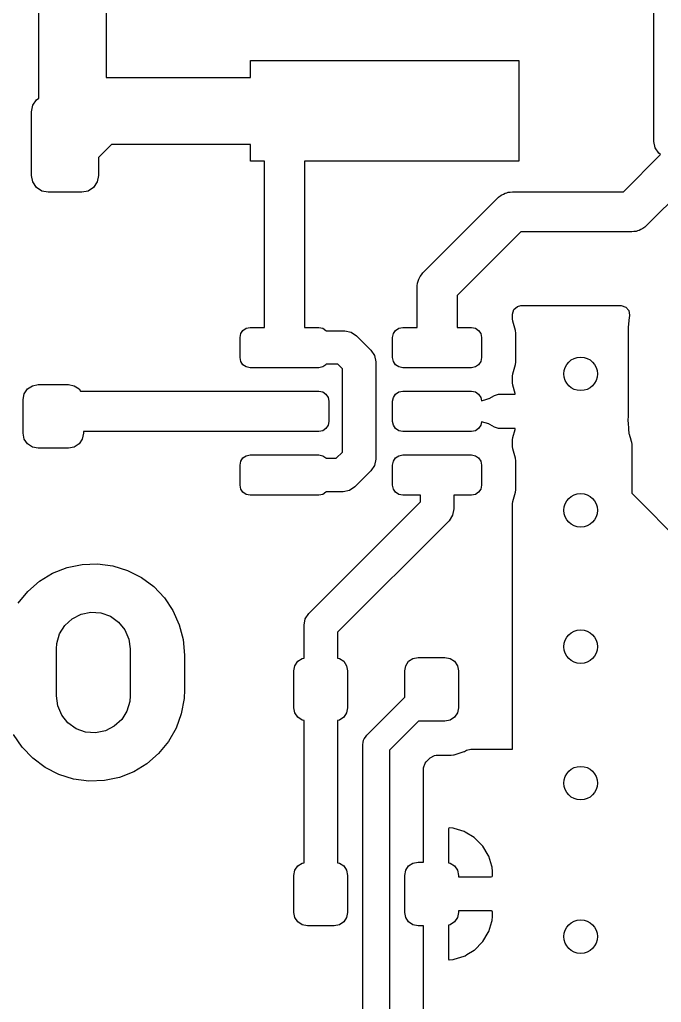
# Model space of a CAD drawing. Extents: x 74 to 208, y -143 to -31.
# Drawn here: x 116.1 to 125.66, y -60.92 to -46.29 of the extents above; entities that cross this region are included whole.
import ezdxf

# ---------------------------------------------------------------- set-up
doc = ezdxf.new("R2010")
doc.units = 0
doc.layers.add('BLACK', color=7, linetype='CONTINUOUS')

msp = doc.modelspace()

# ---------------------------------------------------------------- linework, layer by layer
at = {"layer": 'BLACK', "linetype": 'CONTINUOUS'}
for p, q in [((116.386, -47.454), (116.386, -44.576)), ((117.386, -44.576), (117.386, -47.146)), ((125.55, -48.099), (125.55, -44.568)), ((119.539, -47.146), (119.539, -46.896)), ((119.539, -46.896), (123.539, -46.896)), ((123.539, -46.896), (123.539, -48.396)), ((117.386, -47.146), (119.539, -47.146)), ((116.274, -47.657), (116.293, -47.5613)), ((116.293, -47.5613), (116.347, -47.4802)), ((116.347, -47.4802), (116.386, -47.454)), ((116.274, -48.607), (116.274, -47.657)), ((117.467, -48.146), (117.274, -48.3391)), ((119.539, -48.146), (117.467, -48.146)), ((119.539, -48.396), (119.539, -48.146)), ((125.569, -48.1947), (125.55, -48.099)), ((125.098, -48.848), (125.651, -48.2945)), ((125.623, -48.2758), (125.569, -48.1947)), ((125.651, -48.2945), (125.623, -48.2758)), ((117.274, -48.3391), (117.274, -48.607)), ((119.746, -48.396), (119.539, -48.396)), ((119.746, -50.8698), (119.746, -48.396)), ((123.539, -48.396), (120.346, -48.396)), ((120.346, -48.396), (120.346, -50.8698)), ((126.262, -48.5321), (125.434, -49.3601)), ((116.293, -48.7027), (116.274, -48.607)), ((116.347, -48.7838), (116.293, -48.7027)), ((117.255, -48.7027), (117.201, -48.7838)), ((117.274, -48.607), (117.255, -48.7027)), ((116.428, -48.838), (116.347, -48.7838)), ((116.524, -48.857), (116.428, -48.838)), ((117.024, -48.857), (116.524, -48.857)), ((117.12, -48.838), (117.024, -48.857)), ((117.201, -48.7838), (117.12, -48.838)), ((123.277, -48.8987), (123.308, -48.8856)), ((123.308, -48.8856), (123.336, -48.8681)), ((123.336, -48.8681), (123.358, -48.8641)), ((123.358, -48.8641), (123.378, -48.8553)), ((123.378, -48.8553), (123.411, -48.8541)), ((123.411, -48.8541), (123.444, -48.848)), ((123.444, -48.848), (125.098, -48.848)), ((122.109, -50.059), (123.232, -48.9359)), ((123.232, -48.9359), (123.24, -48.9295)), ((123.24, -48.9295), (123.242, -48.9258)), ((123.242, -48.9258), (123.249, -48.9216)), ((123.249, -48.9216), (123.277, -48.8987)), ((123.568, -49.448), (122.621, -50.3954)), ((125.222, -49.448), (123.568, -49.448)), ((125.255, -49.4419), (125.222, -49.448)), ((125.288, -49.4407), (125.255, -49.4419)), ((125.308, -49.4319), (125.288, -49.4407)), ((125.33, -49.4279), (125.308, -49.4319)), ((125.358, -49.4104), (125.33, -49.4279)), ((125.389, -49.3973), (125.358, -49.4104)), ((125.417, -49.3744), (125.389, -49.3973)), ((125.424, -49.3702), (125.417, -49.3744)), ((125.426, -49.3665), (125.424, -49.3702)), ((125.434, -49.3601), (125.426, -49.3665)), ((122.09, -50.0864), (122.109, -50.059)), ((122.027, -50.2128), (122.039, -50.1819)), ((122.039, -50.1819), (122.047, -50.1496)), ((122.047, -50.1496), (122.059, -50.1313)), ((122.059, -50.1313), (122.067, -50.1108)), ((122.067, -50.1108), (122.09, -50.0864)), ((122.021, -50.2564), (122.023, -50.2487)), ((122.022, -50.261), (122.021, -50.2564)), ((122.021, -50.2711), (122.022, -50.261)), ((122.021, -50.8698), (122.021, -50.2711)), ((122.023, -50.2487), (122.027, -50.2128)), ((122.621, -50.3954), (122.621, -50.8698)), ((123.444, -50.672), (123.464, -50.6039)), ((123.464, -50.6039), (123.518, -50.5574)), ((123.518, -50.5574), (123.57, -50.546)), ((123.57, -50.546), (125.065, -50.546)), ((125.065, -50.546), (125.133, -50.566)), ((125.133, -50.566), (125.18, -50.6197)), ((125.18, -50.6197), (125.19, -50.6899)), ((123.444, -50.7433), (123.444, -50.672)), ((123.449, -50.7784), (123.444, -50.7433)), ((123.489, -50.916), (123.449, -50.7784)), ((125.184, -50.7153), (125.166, -50.8692)), ((125.186, -50.7094), (125.184, -50.7153)), ((125.19, -50.6899), (125.186, -50.7058)), ((125.186, -50.7058), (125.186, -50.7094)), ((119.395, -50.9624), (119.427, -50.9137)), ((119.427, -50.9137), (119.476, -50.8812)), ((119.476, -50.8812), (119.533, -50.8698)), ((119.533, -50.8698), (119.746, -50.8698)), ((120.346, -50.8698), (120.558, -50.8698)), ((120.558, -50.8698), (120.616, -50.8812)), ((120.616, -50.8812), (120.664, -50.9137)), ((120.664, -50.9137), (120.669, -50.9198)), ((120.669, -50.9198), (120.945, -50.9198)), ((120.945, -50.9198), (121.04, -50.9388)), ((121.04, -50.9388), (121.121, -50.993)), ((121.67, -50.9624), (121.702, -50.9137)), ((121.702, -50.9137), (121.751, -50.8812)), ((121.751, -50.8812), (121.808, -50.8698)), ((121.808, -50.8698), (122.021, -50.8698)), ((122.621, -50.8698), (122.833, -50.8698)), ((122.833, -50.8698), (122.891, -50.8812)), ((122.891, -50.8812), (122.939, -50.9137)), ((122.939, -50.9137), (122.972, -50.9624)), ((123.492, -50.9533), (123.489, -50.916)), ((125.166, -50.8692), (125.166, -52.1992)), ((119.383, -51.0198), (119.395, -50.9624)), ((119.383, -51.3198), (119.383, -51.0198)), ((121.121, -50.993), (121.335, -51.2068)), ((121.658, -51.0198), (121.67, -50.9624)), ((121.658, -51.3198), (121.658, -51.0198)), ((122.972, -50.9624), (122.983, -51.0198)), ((122.983, -51.0198), (122.983, -51.3198)), ((123.492, -51.3863), (123.492, -50.9533)), ((121.335, -51.2068), (121.389, -51.2879)), ((119.395, -51.3772), (119.383, -51.3198)), ((119.427, -51.4259), (119.395, -51.3772)), ((121.389, -51.2879), (121.408, -51.3836)), ((121.67, -51.3772), (121.658, -51.3198)), ((121.702, -51.4259), (121.67, -51.3772)), ((122.972, -51.3772), (122.939, -51.4259)), ((122.983, -51.3198), (122.972, -51.3772)), ((119.476, -51.4584), (119.427, -51.4259)), ((119.533, -51.4698), (119.476, -51.4584)), ((120.558, -51.4698), (119.533, -51.4698)), ((120.616, -51.4584), (120.558, -51.4698)), ((120.664, -51.4259), (120.616, -51.4584)), ((120.669, -51.4198), (120.664, -51.4259)), ((120.841, -51.4198), (120.669, -51.4198)), ((120.908, -51.4872), (120.841, -51.4198)), ((120.908, -52.727), (120.908, -51.4872)), ((121.408, -51.3836), (121.408, -51.3836)), ((121.408, -51.3836), (121.408, -52.8306)), ((121.751, -51.4584), (121.702, -51.4259)), ((121.808, -51.4698), (121.751, -51.4584)), ((122.833, -51.4698), (121.808, -51.4698)), ((122.891, -51.4584), (122.833, -51.4698)), ((122.939, -51.4259), (122.891, -51.4584)), ((123.449, -51.5612), (123.489, -51.4236)), ((123.489, -51.4236), (123.492, -51.3863)), ((123.444, -51.5963), (123.449, -51.5612)), ((123.444, -51.6951), (123.444, -51.5963)), ((116.166, -51.8599), (116.215, -51.7869)), ((116.215, -51.7869), (116.288, -51.7381)), ((116.288, -51.7381), (116.374, -51.721)), ((116.374, -51.721), (116.824, -51.721)), ((116.824, -51.721), (116.91, -51.7381)), ((116.91, -51.7381), (116.983, -51.7869)), ((116.983, -51.7869), (117.005, -51.8198)), ((123.449, -51.7302), (123.444, -51.6951)), ((123.485, -51.8539), (123.449, -51.7302)), ((116.149, -51.946), (116.166, -51.8599)), ((116.149, -52.446), (116.149, -51.946)), ((117.005, -51.8198), (120.558, -51.8198)), ((120.558, -51.8198), (120.616, -51.8312)), ((120.616, -51.8312), (120.664, -51.8637)), ((120.664, -51.8637), (120.697, -51.9124)), ((120.697, -51.9124), (120.708, -51.9698)), ((121.658, -51.9698), (121.67, -51.9124)), ((121.67, -51.9124), (121.702, -51.8637)), ((121.702, -51.8637), (121.751, -51.8312)), ((121.751, -51.8312), (121.808, -51.8198)), ((121.808, -51.8198), (122.833, -51.8198)), ((122.833, -51.8198), (122.891, -51.8312)), ((122.891, -51.8312), (122.939, -51.8637)), ((122.939, -51.8637), (122.972, -51.9124)), ((122.972, -51.9124), (122.982, -51.9624)), ((122.982, -51.9624), (123.06, -51.9396)), ((123.06, -51.9396), (123.089, -51.9312)), ((123.089, -51.9312), (123.097, -51.9289)), ((123.089, -51.9312), (123.089, -51.9312)), ((123.097, -51.9289), (123.174, -51.8833)), ((123.174, -51.8833), (123.238, -51.8658)), ((123.238, -51.8658), (123.47, -51.8658)), ((123.47, -51.8658), (123.484, -51.8618)), ((123.484, -51.8618), (123.485, -51.8539)), ((120.708, -51.9698), (120.708, -52.2698)), ((121.658, -52.2698), (121.658, -51.9698)), ((125.164, -52.2314), (125.162, -52.2504)), ((125.162, -52.2504), (125.162, -52.2565)), ((125.162, -52.2565), (125.166, -52.3004)), ((125.166, -52.2128), (125.164, -52.2314)), ((125.166, -52.1992), (125.166, -52.2128)), ((120.664, -52.3759), (120.616, -52.4084)), ((120.697, -52.3272), (120.664, -52.3759)), ((120.708, -52.2698), (120.697, -52.3272)), ((121.67, -52.3272), (121.658, -52.2698)), ((121.702, -52.3759), (121.67, -52.3272)), ((121.751, -52.4084), (121.702, -52.3759)), ((122.939, -52.3759), (122.891, -52.4084)), ((122.972, -52.3272), (122.939, -52.3759)), ((122.982, -52.2772), (122.972, -52.3272)), ((123.037, -52.2933), (122.982, -52.2772)), ((123.089, -52.3084), (123.037, -52.2933)), ((123.097, -52.3107), (123.089, -52.3084)), ((123.089, -52.3084), (123.089, -52.3084)), ((123.104, -52.3147), (123.097, -52.3107)), ((123.174, -52.3563), (123.104, -52.3147)), ((123.104, -52.3147), (123.104, -52.3147)), ((123.238, -52.3738), (123.174, -52.3563)), ((123.476, -52.3738), (123.238, -52.3738)), ((123.449, -52.5094), (123.483, -52.3912)), ((123.483, -52.3771), (123.476, -52.3738)), ((123.483, -52.3912), (123.483, -52.3771)), ((125.166, -52.3004), (125.166, -52.3052)), ((125.166, -52.3052), (125.166, -52.3077)), ((125.166, -52.3077), (125.166, -52.3108)), ((125.166, -52.3108), (125.167, -52.3138)), ((125.167, -52.3138), (125.171, -52.3535)), ((125.171, -52.3535), (125.171, -52.3548)), ((125.171, -52.3548), (125.174, -52.3912)), ((125.174, -52.3912), (125.179, -52.4474)), ((116.166, -52.5321), (116.149, -52.446)), ((116.215, -52.6051), (116.166, -52.5321)), ((117.032, -52.5321), (116.983, -52.6051)), ((117.049, -52.446), (117.032, -52.5321)), ((120.558, -52.4198), (117.049, -52.4198)), ((117.049, -52.4198), (117.049, -52.446)), ((120.616, -52.4084), (120.558, -52.4198)), ((121.808, -52.4198), (121.751, -52.4084)), ((122.833, -52.4198), (121.808, -52.4198)), ((122.891, -52.4084), (122.833, -52.4198)), ((123.444, -52.5445), (123.449, -52.5094)), ((123.444, -52.6433), (123.444, -52.5445)), ((125.179, -52.4474), (125.18, -52.4525)), ((125.18, -52.4525), (125.181, -52.4578)), ((125.181, -52.4578), (125.208, -52.5468)), ((125.208, -52.5468), (125.208, -52.548)), ((125.208, -52.548), (125.217, -52.5785)), ((116.288, -52.6539), (116.215, -52.6051)), ((116.374, -52.671), (116.288, -52.6539)), ((116.824, -52.671), (116.374, -52.671)), ((116.91, -52.6539), (116.824, -52.671)), ((116.983, -52.6051), (116.91, -52.6539)), ((123.449, -52.6784), (123.444, -52.6433)), ((123.489, -52.816), (123.449, -52.6784)), ((125.217, -52.5785), (125.222, -52.6137)), ((125.222, -52.6137), (125.222, -53.34)), ((119.395, -52.8624), (119.427, -52.8137)), ((119.427, -52.8137), (119.476, -52.7812)), ((119.476, -52.7812), (119.533, -52.7698)), ((119.533, -52.7698), (120.558, -52.7698)), ((120.558, -52.7698), (120.616, -52.7812)), ((120.616, -52.7812), (120.664, -52.8137)), ((120.664, -52.8137), (120.669, -52.8198)), ((120.669, -52.8198), (120.816, -52.8198)), ((120.816, -52.8198), (120.908, -52.727)), ((121.408, -52.8306), (121.389, -52.9263)), ((121.408, -52.8306), (121.408, -52.8306)), ((121.67, -52.8624), (121.702, -52.8137)), ((121.702, -52.8137), (121.751, -52.7812)), ((121.751, -52.7812), (121.808, -52.7698)), ((121.808, -52.7698), (122.833, -52.7698)), ((122.833, -52.7698), (122.891, -52.7812)), ((122.891, -52.7812), (122.939, -52.8137)), ((122.939, -52.8137), (122.972, -52.8624)), ((123.489, -52.8224), (123.489, -52.816)), ((123.492, -52.8508), (123.489, -52.8224)), ((123.489, -52.8224), (123.489, -52.8224)), ((119.383, -52.9198), (119.395, -52.8624)), ((119.383, -53.2198), (119.383, -52.9198)), ((121.389, -52.9263), (121.335, -53.0074)), ((121.658, -52.9198), (121.67, -52.8624)), ((121.658, -53.2198), (121.658, -52.9198)), ((122.972, -52.8624), (122.983, -52.9198)), ((122.983, -52.9198), (122.983, -53.2198)), ((123.492, -52.8533), (123.492, -52.8508)), ((123.492, -53.2863), (123.492, -52.8533)), ((121.335, -53.0074), (121.096, -53.2466)), ((119.395, -53.2772), (119.383, -53.2198)), ((119.427, -53.3259), (119.395, -53.2772)), ((121.096, -53.2466), (121.015, -53.3008)), ((121.67, -53.2772), (121.658, -53.2198)), ((121.702, -53.3259), (121.67, -53.2772)), ((122.972, -53.2772), (122.939, -53.3259)), ((122.983, -53.2198), (122.972, -53.2772)), ((119.476, -53.3584), (119.427, -53.3259)), ((119.533, -53.3698), (119.476, -53.3584)), ((120.558, -53.3698), (119.533, -53.3698)), ((120.616, -53.3584), (120.558, -53.3698)), ((120.664, -53.3259), (120.616, -53.3584)), ((120.669, -53.3198), (120.664, -53.3259)), ((120.919, -53.3198), (120.669, -53.3198)), ((121.015, -53.3008), (120.919, -53.3198)), ((121.751, -53.3584), (121.702, -53.3259)), ((121.808, -53.3698), (121.751, -53.3584)), ((122.071, -53.3698), (121.808, -53.3698)), ((122.071, -53.4695), (122.071, -53.3698)), ((122.833, -53.3698), (122.571, -53.3698)), ((122.571, -53.3698), (122.571, -53.5731)), ((122.891, -53.3584), (122.833, -53.3698)), ((122.939, -53.3259), (122.891, -53.3584)), ((123.449, -53.4612), (123.489, -53.3236)), ((123.489, -53.3236), (123.492, -53.2903)), ((123.492, -53.2888), (123.492, -53.2863)), ((123.492, -53.2903), (123.492, -53.2888)), ((123.492, -53.2888), (123.492, -53.2888)), ((125.222, -53.34), (125.984, -54.102)), ((120.41, -55.1302), (122.071, -53.4695)), ((122.571, -53.5731), (122.552, -53.6688)), ((122.571, -53.5731), (122.571, -53.5731)), ((123.444, -53.4963), (123.449, -53.4612)), ((123.444, -57.15), (123.444, -53.4963)), ((122.552, -53.6688), (122.498, -53.7499)), ((122.498, -53.7499), (120.837, -55.4106)), ((116.59, -54.5318), (116.804, -54.4474)), ((116.804, -54.4474), (117.029, -54.4001)), ((117.029, -54.4001), (117.259, -54.3915)), ((117.259, -54.3915), (117.487, -54.4217)), ((117.487, -54.4217), (117.707, -54.4899)), ((116.394, -54.6511), (116.59, -54.5318)), ((117.707, -54.4899), (117.912, -54.5941)), ((117.912, -54.5941), (118.096, -54.7314)), ((116.22, -54.8019), (116.394, -54.6511)), ((118.096, -54.7314), (118.255, -54.8978)), ((116.074, -54.9797), (116.22, -54.8019)), ((118.255, -54.8978), (118.383, -55.0886)), ((116.881, -55.2084), (117.014, -55.1406)), ((117.014, -55.1406), (117.16, -55.1111)), ((117.16, -55.1111), (117.309, -55.122)), ((117.309, -55.122), (117.45, -55.1726)), ((117.45, -55.1726), (117.572, -55.2591)), ((118.383, -55.0886), (118.478, -55.2983)), ((120.356, -55.2113), (120.41, -55.1302)), ((116.693, -55.4363), (116.771, -55.3094)), ((116.771, -55.3094), (116.881, -55.2084)), ((117.572, -55.2591), (117.665, -55.3751)), ((118.478, -55.2983), (118.536, -55.5209)), ((120.337, -55.307), (120.356, -55.2113)), ((120.337, -55.7949), (120.337, -55.307)), ((116.651, -55.5797), (116.693, -55.4363)), ((117.665, -55.3751), (117.725, -55.5121)), ((120.837, -55.4106), (120.837, -55.7949)), ((116.645, -55.66), (116.651, -55.5797)), ((117.725, -55.5121), (117.745, -55.66)), ((118.536, -55.5209), (118.555, -55.75)), ((116.645, -56.36), (116.645, -55.66)), ((117.745, -55.66), (117.745, -56.36)), ((118.555, -55.75), (118.555, -56.27)), ((120.187, -55.985), (120.202, -55.9085)), ((120.202, -55.9085), (120.246, -55.8436)), ((120.246, -55.8436), (120.31, -55.8002)), ((120.31, -55.8002), (120.337, -55.7949)), ((120.837, -55.7949), (120.864, -55.8002)), ((120.864, -55.8002), (120.928, -55.8436)), ((120.928, -55.8436), (120.972, -55.9085)), ((120.972, -55.9085), (120.987, -55.985)), ((121.837, -55.985), (121.852, -55.9085)), ((121.852, -55.9085), (121.896, -55.8436)), ((121.896, -55.8436), (121.96, -55.8002)), ((121.96, -55.8002), (122.037, -55.785)), ((122.037, -55.785), (122.437, -55.785)), ((122.437, -55.785), (122.514, -55.8002)), ((122.514, -55.8002), (122.578, -55.8436)), ((122.578, -55.8436), (122.622, -55.9085)), ((122.622, -55.9085), (122.637, -55.985)), ((120.187, -56.535), (120.187, -55.985)), ((120.987, -55.985), (120.987, -56.535)), ((121.837, -56.3772), (121.837, -55.985)), ((122.637, -55.985), (122.637, -56.535)), ((118.555, -56.27), (118.549, -56.398)), ((116.665, -56.5079), (116.645, -56.36)), ((117.739, -56.4403), (117.697, -56.5837)), ((117.745, -56.36), (117.739, -56.4403)), ((118.549, -56.398), (118.508, -56.6243)), ((121.271, -56.9436), (121.837, -56.3772)), ((116.725, -56.6449), (116.665, -56.5079)), ((116.818, -56.7609), (116.725, -56.6449)), ((117.697, -56.5837), (117.619, -56.7106)), ((118.508, -56.6243), (118.43, -56.8405)), ((120.202, -56.6115), (120.187, -56.535)), ((120.246, -56.6764), (120.202, -56.6115)), ((120.972, -56.6115), (120.928, -56.6764)), ((120.987, -56.535), (120.972, -56.6115)), ((122.622, -56.6115), (122.578, -56.6764)), ((122.637, -56.535), (122.622, -56.6115)), ((116.94, -56.8474), (116.818, -56.7609)), ((117.619, -56.7106), (117.509, -56.8116)), ((120.31, -56.7198), (120.246, -56.6764)), ((120.337, -56.7251), (120.31, -56.7198)), ((120.337, -58.8429), (120.337, -56.7251)), ((120.864, -56.7198), (120.837, -56.7251)), ((120.837, -56.7251), (120.837, -58.8429)), ((120.928, -56.6764), (120.864, -56.7198)), ((122.045, -56.735), (121.612, -57.1678)), ((122.437, -56.735), (122.045, -56.735)), ((122.514, -56.7198), (122.437, -56.735)), ((122.578, -56.6764), (122.514, -56.7198)), ((116.135, -57.1222), (116.007, -56.9314)), ((117.081, -56.898), (116.94, -56.8474)), ((117.23, -56.9089), (117.081, -56.898)), ((117.376, -56.8794), (117.23, -56.9089)), ((117.509, -56.8116), (117.376, -56.8794)), ((118.43, -56.8405), (118.316, -57.0403)), ((118.316, -57.0403), (118.17, -57.2181)), ((121.212, -57.0847), (121.219, -57.0521)), ((121.212, -61.3852), (121.212, -57.0847)), ((121.219, -57.0521), (121.223, -57.0189)), ((121.223, -57.0189), (121.229, -57.0092)), ((121.229, -57.0092), (121.232, -56.998)), ((121.232, -56.998), (121.253, -56.9719)), ((121.253, -56.9719), (121.271, -56.9436)), ((116.294, -57.2886), (116.135, -57.1222)), ((118.17, -57.2181), (117.996, -57.3689)), ((121.612, -57.1678), (121.612, -61.4683)), ((122.573, -57.2348), (122.723, -57.1877)), ((122.723, -57.1877), (122.731, -57.1855)), ((122.723, -57.1877), (122.723, -57.1877)), ((122.731, -57.1855), (122.759, -57.1682)), ((122.759, -57.1682), (122.824, -57.15)), ((122.824, -57.15), (123.444, -57.15)), ((116.478, -57.4259), (116.294, -57.2886)), ((117.996, -57.3689), (117.8, -57.4882)), ((122.12, -57.4307), (122.141, -57.3625)), ((122.141, -57.3625), (122.157, -57.3416)), ((122.157, -57.3416), (122.219, -57.2804)), ((122.219, -57.2804), (122.281, -57.2464)), ((122.281, -57.2464), (122.308, -57.2435)), ((122.308, -57.2435), (122.494, -57.2435)), ((122.494, -57.2435), (122.496, -57.2432)), ((122.496, -57.2432), (122.497, -57.2432)), ((122.497, -57.2432), (122.532, -57.24)), ((122.532, -57.24), (122.567, -57.2368)), ((122.567, -57.2368), (122.573, -57.2348)), ((116.683, -57.5301), (116.478, -57.4259)), ((117.8, -57.4882), (117.586, -57.5726)), ((122.12, -58.833), (122.12, -57.4307)), ((116.903, -57.5983), (116.683, -57.5301)), ((117.131, -57.6285), (116.903, -57.5983)), ((117.361, -57.6199), (117.131, -57.6285)), ((117.586, -57.5726), (117.361, -57.6199)), ((122.493, -58.3309), (122.491, -58.3385)), ((122.491, -58.3385), (122.491, -58.8437)), ((122.494, -58.3295), (122.493, -58.3309)), ((122.505, -58.3261), (122.494, -58.3295)), ((122.56, -58.3311), (122.505, -58.3261)), ((122.573, -58.3337), (122.56, -58.3311)), ((122.723, -58.3807), (122.573, -58.3337)), ((122.737, -58.3869), (122.723, -58.3807)), ((122.871, -58.4678), (122.737, -58.3869)), ((122.882, -58.4771), (122.871, -58.4678)), ((122.993, -58.5876), (122.882, -58.4771)), ((123.002, -58.5994), (122.993, -58.5876)), ((123.083, -58.733), (123.002, -58.5994)), ((120.31, -58.8482), (120.337, -58.8429)), ((120.837, -58.8429), (120.864, -58.8482)), ((121.96, -58.8482), (122.037, -58.833)), ((122.037, -58.833), (122.12, -58.833)), ((122.491, -58.8437), (122.514, -58.8482)), ((123.089, -58.7468), (123.083, -58.733)), ((123.136, -58.8966), (123.089, -58.7468)), ((120.187, -59.033), (120.202, -58.9565)), ((120.202, -58.9565), (120.246, -58.8916)), ((120.246, -58.8916), (120.31, -58.8482)), ((120.864, -58.8482), (120.928, -58.8916)), ((120.928, -58.8916), (120.972, -58.9565)), ((120.972, -58.9565), (120.987, -59.033)), ((121.837, -59.033), (121.852, -58.9565)), ((121.852, -58.9565), (121.896, -58.8916)), ((121.896, -58.8916), (121.96, -58.8482)), ((122.514, -58.8482), (122.578, -58.8916)), ((122.578, -58.8916), (122.622, -58.9565)), ((122.622, -58.9565), (122.637, -59.033)), ((123.139, -58.9097), (123.136, -58.8966)), ((123.145, -58.9735), (123.139, -58.9097)), ((123.145, -58.9793), (123.145, -58.9735)), ((123.145, -59.0405), (123.145, -58.9793)), ((120.187, -59.583), (120.187, -59.033)), ((120.987, -59.033), (120.987, -59.583)), ((121.837, -59.583), (121.837, -59.033)), ((122.637, -59.033), (122.637, -59.054)), ((122.637, -59.054), (123.127, -59.054)), ((123.127, -59.054), (123.142, -59.0495)), ((123.142, -59.0495), (123.143, -59.0481)), ((123.143, -59.0481), (123.145, -59.0405)), ((123.131, -59.562), (122.637, -59.562)), ((122.637, -59.562), (122.637, -59.583)), ((123.139, -59.5637), (123.131, -59.562)), ((123.141, -59.5649), (123.139, -59.5637)), ((123.145, -59.5801), (123.141, -59.5649)), ((120.202, -59.6595), (120.187, -59.583)), ((120.246, -59.7244), (120.202, -59.6595)), ((120.972, -59.6595), (120.928, -59.7244)), ((120.987, -59.583), (120.972, -59.6595)), ((121.852, -59.6595), (121.837, -59.583)), ((121.896, -59.7244), (121.852, -59.6595)), ((122.622, -59.6595), (122.578, -59.7244)), ((122.637, -59.583), (122.622, -59.6595)), ((123.089, -59.8692), (123.136, -59.7194)), ((123.136, -59.7194), (123.139, -59.7063)), ((123.139, -59.7063), (123.145, -59.6425)), ((123.145, -59.6367), (123.145, -59.5801)), ((123.145, -59.6425), (123.145, -59.6367)), ((120.31, -59.7678), (120.246, -59.7244)), ((120.387, -59.783), (120.31, -59.7678)), ((120.787, -59.783), (120.387, -59.783)), ((120.864, -59.7678), (120.787, -59.783)), ((120.928, -59.7244), (120.864, -59.7678)), ((121.96, -59.7678), (121.896, -59.7244)), ((122.037, -59.783), (121.96, -59.7678)), ((122.12, -59.783), (122.037, -59.783)), ((122.12, -61.4433), (122.12, -59.783)), ((122.514, -59.7678), (122.491, -59.7723)), ((122.491, -59.7723), (122.491, -60.2729)), ((122.578, -59.7244), (122.514, -59.7678)), ((123.002, -60.0166), (123.083, -59.883)), ((123.083, -59.883), (123.089, -59.8692)), ((122.765, -60.2121), (122.871, -60.1482)), ((122.871, -60.1482), (122.882, -60.1389)), ((122.882, -60.1389), (122.993, -60.0284)), ((122.993, -60.0284), (123.002, -60.0166)), ((122.491, -60.2729), (122.495, -60.2881)), ((122.495, -60.2881), (122.497, -60.2893)), ((122.497, -60.2893), (122.501, -60.2903)), ((122.501, -60.2903), (122.56, -60.2849)), ((122.56, -60.2849), (122.573, -60.2823)), ((122.573, -60.2823), (122.723, -60.2353)), ((122.723, -60.2353), (122.737, -60.2291)), ((122.737, -60.2291), (122.765, -60.2121))]:
    msp.add_line(p, q, dxfattribs=at)
at = {"layer": 'BLACK'}
for centre in [(124.46, -51.562), (124.46, -53.594), (124.46, -55.626), (124.46, -57.658), (124.46, -59.944)]:
    msp.add_circle(centre, 0.25, dxfattribs=at)

doc.saveas('drawing.dxf')
